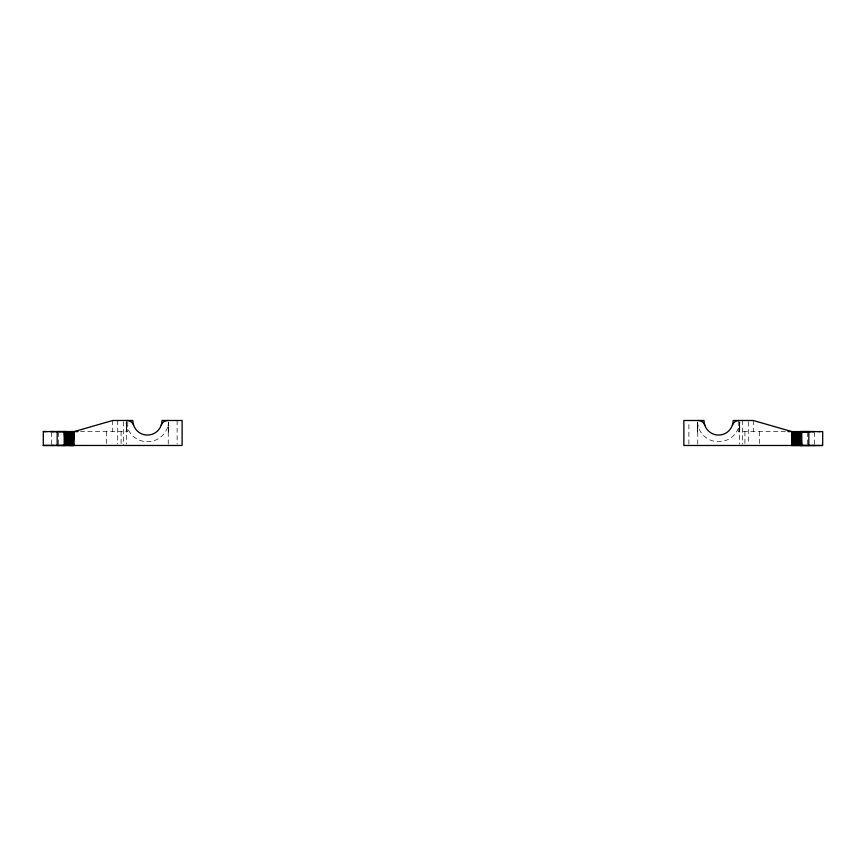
<?xml version="1.0" encoding="UTF-8"?>
<svg xmlns="http://www.w3.org/2000/svg" width="866" height="866" viewBox="0 0 866 866"><rect width="100%" height="100%" fill="white"/><g stroke="black" fill="none" stroke-linecap="round" stroke-linejoin="round"><path stroke-width="0.65" stroke-dasharray="4.33 3.25" d="M51.495 444.193L51.505 432.827M58.682 444.204L58.682 432.838M117.722 420.486L117.711 444.096M127.757 421.72L127.735 431.593L80.625 431.593M688.881 444.096L688.881 421.764M697.704 424.513L697.704 431.939L697.563 423.55L697.704 431.939L697.422 422.37L697.552 431.939L697.422 422.37M739.51 424.08L739.521 431.939L739.737 422.37L739.412 444.096M807.307 444.226L807.318 432.859M814.495 444.226L814.505 432.859M126.479 424.08L126.479 431.939L126.23 422.37L126.577 444.096M168.242 431.939L168.437 423.55M739.434 424.654L739.412 431.939L739.434 424.502M106.659 431.593L106.648 444.096M744.912 431.593L744.912 444.096M126.479 431.939L126.566 424.589M697.736 424.643L697.899 425.325M697.39 421.969A21.239 21.239 0 0 0 718.574 441.736A21.239 21.239 0 0 0 739.77 421.969L739.726 431.939L739.737 422.37M168.372 424.069L168.599 422.37L168.296 431.939M739.651 423.171L739.402 424.676L739.402 420.486M739.553 423.853L739.705 422.976M168.275 424.502L168.101 425.325M168.242 424.665L168.242 444.096M697.455 422.976L697.606 423.853M785.375 431.593L738.254 431.593L738.243 420.486M126.263 422.37L126.328 422.965M697.747 424.632L697.758 444.096M126.295 422.954L126.447 423.853M759.341 431.593L759.341 444.096M121.088 431.593L121.088 444.096M748.278 421.764L748.289 444.096M753.29 420.486L753.29 431.593M742.595 420.486L742.595 444.161M177.119 420.486L177.119 444.096M126.598 420.486L126.598 424.676L126.241 422.088A21.239 21.239 0 0 0 147.415 441.736A21.239 21.239 0 0 0 168.61 421.969M123.405 421.807L123.405 445.481M112.71 420.486L112.71 431.593"/><path stroke-width="1.3" d="M46.104 431.582L43.3 431.571L43.3 445.46L182.12 445.481L182.12 420.486L161.996 420.486A14.581 14.581 0 0 1 147.415 435.068A14.581 14.581 0 0 1 132.844 420.486L112.71 420.486L74.119 431.593L68.23 431.604L68.198 445.481L67.234 431.593L67.223 445.481L66.238 431.593L66.26 445.481M64.192 445.47L64.203 431.593L47.305 431.582M66.227 445.481L65.221 431.593L65.221 445.481L64.203 431.593L74.13 431.593L73.036 445.481L72.387 431.593L72.387 445.481L71.662 431.593L71.662 445.481L70.882 431.593L70.871 445.481L69.161 445.481L69.139 431.593L70.027 445.481L70.038 431.593L70.871 445.481L74.119 445.492L74.13 431.593L78.016 431.593M73.036 445.481L73.047 431.593M819.885 445.514L791.86 445.481L791.881 431.593L753.29 420.486L733.156 420.486A14.581 14.581 0 0 1 718.574 435.068A14.581 14.581 0 0 1 704.004 420.486L683.869 420.486L683.869 445.481L822.678 445.492L822.7 431.614L802.197 431.593M808.801 445.492L801.764 445.492L801.775 431.604L808.822 431.604L808.801 445.492L810.619 445.503M787.973 431.593L792.401 431.582M44.296 445.46L43.3 445.46L53.627 445.46M65.675 445.47L63.792 445.47M822.256 445.503L820.892 445.503M812.362 431.593L814.505 431.604L800.065 431.582L810.641 431.604M818.706 431.614L819.907 431.614M53.638 431.571C39.836 431.571 77.604 431.582 63.803 431.582M791.881 445.481L791.881 431.593L801.808 431.604M45.097 431.582L47.305 431.582M45.097 431.571L43.311 431.582M802.187 445.481L800.054 445.481M812.351 445.481L814.495 445.492M64.225 445.481L57.178 445.481L57.188 431.593L64.225 431.604M74.119 445.481L51.495 445.46M791.881 431.593L792.92 445.481L792.931 431.604L793.57 445.481L793.592 431.604L794.295 445.481L794.317 431.604L795.085 445.481L795.096 431.604L795.93 445.481L795.941 431.604L796.828 445.481L796.839 431.604L797.759 445.481L797.781 431.604L798.733 445.492L798.744 431.604L799.729 445.492L799.74 431.604L800.736 445.492L800.758 431.604L801.764 445.492M68.198 431.593L69.128 445.481M161.217 425.195A6.939 6.939 0 0 1 167.787 420.486M127.053 420.486A6.939 6.939 0 0 1 133.624 425.195M698.212 420.486A6.939 6.939 0 0 1 704.783 425.195M732.376 425.195A6.939 6.939 0 0 1 738.947 420.486"/></g></svg>
